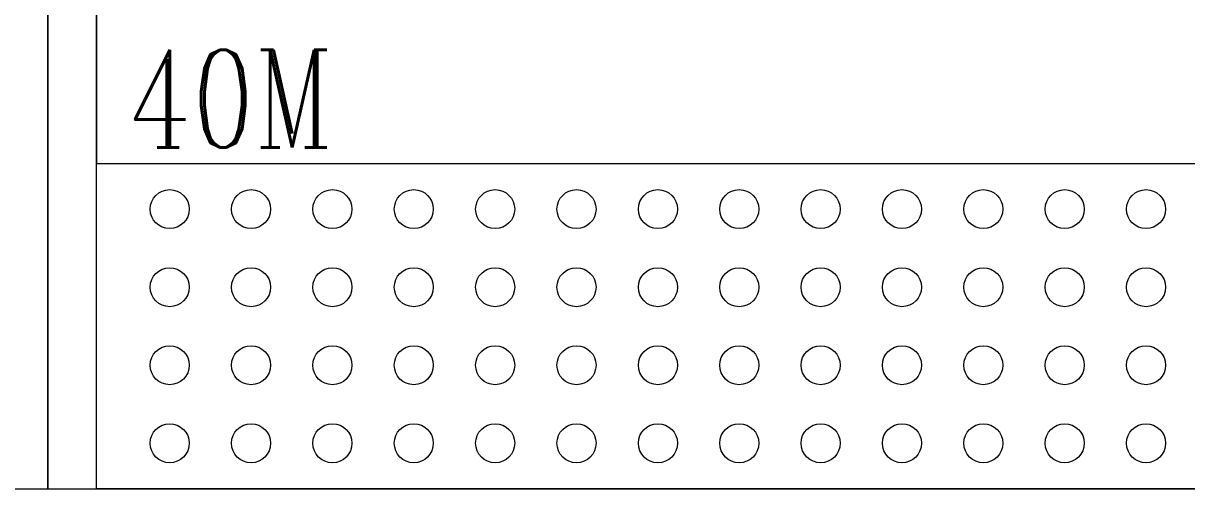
# Model space of a CAD drawing. Header units: millimetres. Extents: x -116965 to 323937, y 291661 to 566926.
# Drawn here: x -34917.3 to -34559.8, y 325180.4 to 325323.5 of the extents above; entities that cross this region are included whole.
import ezdxf
from ezdxf.enums import TextEntityAlignment as Align

# ---------------------------------------------------------------- set-up
doc = ezdxf.new("R2010")
doc.units = ezdxf.units.MM
doc.layers.get('0').update_dxf_attribs({"lineweight": 18})
doc.layers.add('hw_Text', color=7, linetype='Continuous', lineweight=13)
doc.styles.add('hw_Title2', font='complex.shx', dxfattribs={"width": 0.75})

# ---------------------------------------------------------------- blocks, each defined once
blk = doc.blocks.new('*U1481')
blk.add_lwpolyline([(0, 0), (700, 0), (700, 2200), (0, 2200)], close=True)
blk = doc.blocks.new('*U1544')
blk.add_line((15, 2100), (15, 100))
for points in [[(0, 0), (900, 0), (900, 2200), (0, 2200)], [(15, 100), (885, 100), (885, 0), (15, 0)]]:
    blk.add_lwpolyline(points, close=True)
for centre in [(37.5, 86), (62.5, 86), (87.5, 86), (112.5, 86), (137.5, 86), (162.5, 86), (187.5, 86), (212.5, 86), (237.5, 86), (262.5, 86), (287.5, 86), (312.5, 86), (337.5, 86), (37.5, 62), (62.5, 62), (87.5, 62), (112.5, 62), (137.5, 62), (162.5, 62), (187.5, 62), (212.5, 62), (237.5, 62), (262.5, 62), (287.5, 62), (312.5, 62), (337.5, 62), (37.5, 38), (62.5, 38), (87.5, 38), (112.5, 38), (137.5, 38), (162.5, 38), (187.5, 38), (212.5, 38), (237.5, 38), (262.5, 38), (287.5, 38), (312.5, 38), (337.5, 38), (37.5, 14), (62.5, 14), (87.5, 14), (112.5, 14), (137.5, 14), (162.5, 14), (187.5, 14), (212.5, 14), (237.5, 14), (262.5, 14), (287.5, 14), (312.5, 14), (337.5, 14)]:
    blk.add_circle(centre, 6)
blk = doc.blocks.new('*U1570')
blk.add_line((0, 0), (0, 2000))
blk.add_lwpolyline([(0, 0), (670, 0), (670, 2000), (0, 2000)])
at = {"layer": 'hw_Text', "color": 6, "style": 'hw_Title2', "width": 0.75}
blk.add_text('40M', height=30, dxfattribs=at).set_placement((10, 20), align=Align.MIDDLE_LEFT)

msp = doc.modelspace()

# ---------------------------------------------------------------- block references
msp.add_blockref('*U1481', (-35609.81856, 325180.356782))

# ---------------------------------------------------------------- next in the draw order: block references
msp.add_blockref('*U1544', (-34909.81856, 325180.356782))

# ---------------------------------------------------------------- next in the draw order: block references
at = {"layer": 'hw_Text'}
msp.add_blockref('*U1570', (-34894.81856, 325280.356782), dxfattribs=at)

doc.saveas('drawing.dxf')
